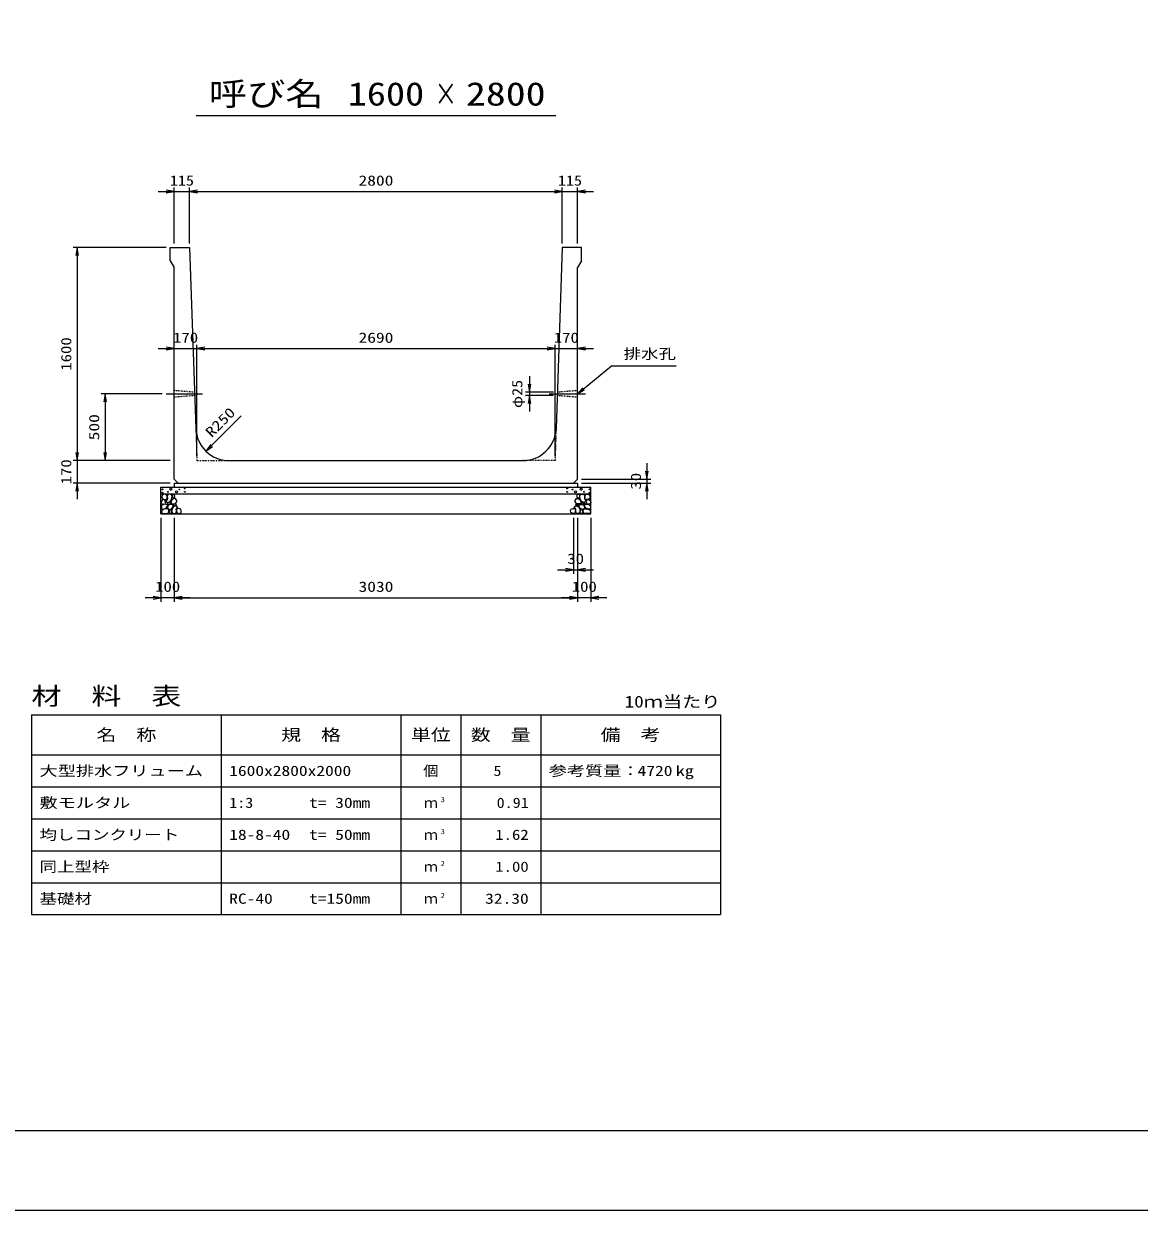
# Model space of a CAD drawing. Units: millimetres at full size. Extents: x 0 to 25230, y 0 to 17820.
# Drawn here: x 8469 to 16849, y 0 to 8910 of the extents above; entities that cross this region are included whole.
import ezdxf
from ezdxf.enums import TextEntityAlignment as Align

# ---------------------------------------------------------------- set-up
doc = ezdxf.new("R2010")
doc.units = ezdxf.units.MM
doc.linetypes.add('CHAIN', pattern=[18.5, 12, -1.5, 3.5, -1.5])
doc.linetypes.add('DASHED_SPACED', pattern=[12, 6, -6])
for name, color, linetype, lineweight in [('0_2', 7, 'Continuous', 25), ('D-BMK', 2, 'CHAIN', 25), ('D-DCR-HCHn', 4, 'Continuous', 9), ('D-MTR-FRAM', 7, 'Continuous', 25), ('D-MTR-LINE', 7, 'Continuous', 25), ('D-STR-DIM', 7, 'Continuous', 25), ('D-STR-STRn', 1, 'Continuous', 25), ('D-TTL', 2, 'Continuous', 25), ('D-TTL-TXT', 7, 'Continuous', 25)]:
    doc.layers.add(name, color=color, linetype=linetype, lineweight=lineweight)
doc.layers.add('D-MTR', color=7, linetype='Continuous')
doc.layers.add('D-MTR-TXT', color=7, linetype='Continuous')
doc.styles.add('ＭＳ ゴシック', font='')
doc.styles.get('ＭＳ ゴシック').set_extended_font_data('MS Gothic')

# ---------------------------------------------------------------- blocks, each defined once
blk = doc.blocks.new('open_arrow')
at = {"color": 0, "linetype": 'Continuous', "lineweight": -2}
blk.add_lwpolyline([(7.5, 1.25), (0, 0), (7.5, -1.25)], dxfattribs=at)

msp = doc.modelspace()

# ---------------------------------------------------------------- linework, layer by layer
at = {"layer": '0_2'}
for p, q in [((9510, 6130), (9050, 6130)), ((9080, 6130), (9080, 5630)), ((9570, 5630), (9050, 5630))]:
    msp.add_line(p, q, dxfattribs=at)
at = {"layer": 'D-BMK'}
for p, q in [((9540, 6130), (9812.812, 6130)), ((12417.188, 6130), (12690, 6130))]:
    msp.add_line(p, q, dxfattribs=at)
at = {"layer": 'D-DCR-HCHn'}
for points in [[(9538.399, 5373.696), (9522.796, 5377.163), (9508.928, 5370.228), (9507.194, 5354.626), (9510.661, 5342.491), (9527.997, 5337.29), (9540.132, 5337.29), (9545.333, 5345.958), (9545.333, 5365.028)], [(9552.267, 5375.429), (9547.067, 5359.827), (9548.8, 5342.491), (9536.665, 5323.421), (9552.267, 5314.753), (9569.603, 5323.421), (9580.005, 5337.29), (9583.472, 5359.827), (9580.005, 5371.962), (9569.603, 5377.163)], [(9585.206, 5371.962), (9585.206, 5351.159), (9593.874, 5345.958), (9602.542, 5351.159), (9604.275, 5363.294), (9602.542, 5373.696), (9590.407, 5377.163)], [(12644.794, 5371.962), (12644.794, 5351.159), (12636.126, 5345.958), (12627.458, 5351.159), (12625.725, 5363.294), (12627.458, 5373.696), (12639.593, 5377.163)], [(12677.733, 5375.429), (12682.933, 5359.827), (12681.2, 5342.491), (12693.335, 5323.421), (12677.733, 5314.753), (12660.397, 5323.421), (12649.995, 5337.29), (12646.528, 5359.827), (12649.995, 5371.962), (12660.397, 5377.163)], [(12691.601, 5373.696), (12707.204, 5377.163), (12721.072, 5370.228), (12722.806, 5354.626), (12719.339, 5342.491), (12702.003, 5337.29), (12689.868, 5337.29), (12684.667, 5345.958), (12684.667, 5365.028)], [(9505.46, 5330.356), (9500.26, 5314.753), (9507.194, 5304.352), (9524.53, 5302.618), (9536.366, 5307.699), (9531.464, 5319.954), (9534.932, 5326.889), (9527.997, 5333.823), (9517.596, 5337.29)], [(9538.366, 5272.757), (9551.208, 5292.019), (9549.603, 5296.834), (9531.946, 5301.65), (9515.894, 5300.045), (9504.658, 5290.414), (9503.052, 5279.177), (9504.658, 5267.941), (9517.499, 5264.731)], [(9544.787, 5232.627), (9556.023, 5237.443), (9559.234, 5253.494), (9552.813, 5264.731), (9541.577, 5267.941), (9527.13, 5266.336), (9511.078, 5259.915), (9503.052, 5250.284), (9503.052, 5239.048), (9507.868, 5232.627), (9527.13, 5234.232)], [(9555.735, 5314.753), (9547.067, 5307.819), (9550.534, 5302.618), (9562.669, 5302.618), (9567.87, 5304.352), (9571.337, 5311.286), (9566.136, 5316.487)], [(9583.311, 5272.757), (9591.337, 5292.019), (9584.916, 5300.045), (9565.654, 5300.045), (9557.628, 5296.834), (9549.603, 5285.598), (9549.603, 5275.967), (9557.628, 5263.125), (9567.259, 5261.52)], [(9580.101, 5237.443), (9580.101, 5256.705), (9572.075, 5261.52), (9564.049, 5256.705), (9562.444, 5245.469), (9564.049, 5235.837), (9575.285, 5232.627)], [(9581.739, 5333.823), (9573.071, 5313.02), (9580.005, 5304.352), (9600.808, 5304.352), (9609.476, 5307.819), (9618.144, 5319.954), (9618.144, 5330.356), (9609.476, 5344.224), (9599.074, 5345.958)], [(9610.599, 5234.232), (9615.415, 5248.679), (9613.81, 5264.731), (9625.046, 5282.388), (9610.599, 5290.414), (9594.548, 5282.388), (9584.916, 5269.546), (9581.706, 5248.679), (9584.916, 5237.443), (9594.548, 5232.627)], [(9607.389, 5290.414), (9615.415, 5296.834), (9612.204, 5301.65), (9600.968, 5301.65), (9596.153, 5300.045), (9592.942, 5293.624), (9597.758, 5288.808)], [(9623.441, 5235.837), (9637.887, 5232.627), (9650.729, 5239.048), (9652.334, 5253.494), (9649.124, 5264.731), (9633.072, 5269.546), (9621.836, 5269.546), (9617.02, 5261.52), (9617.02, 5243.863)], [(12606.559, 5235.837), (12592.113, 5232.627), (12579.271, 5239.048), (12577.666, 5253.494), (12580.876, 5264.731), (12596.928, 5269.546), (12608.164, 5269.546), (12612.98, 5261.52), (12612.98, 5243.863)], [(12619.401, 5234.232), (12614.585, 5248.679), (12616.19, 5264.731), (12604.954, 5282.388), (12619.401, 5290.414), (12635.452, 5282.388), (12645.084, 5269.546), (12648.294, 5248.679), (12645.084, 5237.443), (12635.452, 5232.627)], [(12648.261, 5333.823), (12656.929, 5313.02), (12649.995, 5304.352), (12629.192, 5304.352), (12620.524, 5307.819), (12611.856, 5319.954), (12611.856, 5330.356), (12620.524, 5344.224), (12630.926, 5345.958)], [(12622.611, 5290.414), (12614.585, 5296.834), (12617.796, 5301.65), (12629.032, 5301.65), (12633.847, 5300.045), (12637.058, 5293.624), (12632.242, 5288.808)], [(12646.689, 5272.757), (12638.663, 5292.019), (12645.084, 5300.045), (12664.346, 5300.045), (12672.372, 5296.834), (12680.397, 5285.598), (12680.397, 5275.967), (12672.372, 5263.125), (12662.741, 5261.52)], [(12649.899, 5237.443), (12649.899, 5256.705), (12657.925, 5261.52), (12665.951, 5256.705), (12667.556, 5245.469), (12665.951, 5235.837), (12654.715, 5232.627)], [(12674.265, 5314.753), (12682.933, 5307.819), (12679.466, 5302.618), (12667.331, 5302.618), (12662.13, 5304.352), (12658.663, 5311.286), (12663.864, 5316.487)], [(12685.213, 5232.627), (12673.977, 5237.443), (12670.766, 5253.494), (12677.187, 5264.731), (12688.423, 5267.941), (12702.87, 5266.336), (12718.922, 5259.915), (12726.948, 5250.284), (12726.948, 5239.048), (12722.132, 5232.627), (12702.87, 5234.232)], [(12691.634, 5272.757), (12678.792, 5292.019), (12680.397, 5296.834), (12698.054, 5301.65), (12714.106, 5300.045), (12725.342, 5290.414), (12726.948, 5279.177), (12725.342, 5267.941), (12712.501, 5264.731)], [(12724.54, 5330.356), (12729.74, 5314.753), (12722.806, 5304.352), (12705.47, 5302.618), (12693.634, 5307.699), (12698.536, 5319.954), (12695.068, 5326.889), (12702.003, 5333.823), (12712.404, 5337.29)]]:
    msp.add_lwpolyline(points, close=True, dxfattribs=at)
for centre, radius in [((9510.727, 5413.955), 3), ((9511.869, 5388.91), 3), ((9552.292, 5395.752), 3), ((9573.336, 5413.955), 7.5), ((9616.664, 5394.961), 7.5), ((9637.708, 5413.164), 3), ((9678.131, 5420.006), 3), ((9679.273, 5394.961), 3), ((12550.727, 5394.961), 3), ((12551.869, 5420.006), 3), ((12592.292, 5413.164), 3), ((12613.336, 5394.961), 7.5), ((12656.664, 5413.955), 7.5), ((12677.708, 5395.752), 3), ((12718.131, 5388.91), 3), ((12719.273, 5413.955), 3)]:
    msp.add_circle(centre, radius, dxfattribs=at)
at = {"layer": 'D-MTR-FRAM'}
for p, q in [((8527.5, 3720), (13702.5, 3720)), ((8527.5, 3720), (8527.5, 2220)), ((13702.5, 3720), (13702.5, 2220)), ((8527.5, 2220), (13702.5, 2220))]:
    msp.add_line(p, q, dxfattribs=at)
at = {"layer": 'D-MTR-LINE'}
for p, q in [((9952.5, 3720), (9952.5, 2220)), ((11302.5, 3720), (11302.5, 2220)), ((11752.5, 3720), (11752.5, 2220)), ((12352.5, 3720), (12352.5, 2220)), ((8527.5, 3420), (13702.5, 3420)), ((8527.5, 3180), (13702.5, 3180)), ((8527.5, 2940), (13702.5, 2940)), ((8527.5, 2700), (13702.5, 2700)), ((8527.5, 2460), (13702.5, 2460))]:
    msp.add_line(p, q, dxfattribs=at)
at = {"layer": 'D-STR-DIM'}
for p, q in [((9600, 7260), (9600, 7680)), ((9715, 7260), (9715, 7680)), ((9715, 7260), (9715, 7680)), ((12515, 7260), (12515, 7680)), ((12515, 7260), (12515, 7680)), ((12630, 7260), (12630, 7680)), ((9480, 7650), (9835, 7650)), ((9715, 7650), (12515, 7650)), ((12395, 7650), (12750, 7650)), ((9540, 7230), (8840, 7230)), ((8870, 7230), (8870, 5630)), ((9480, 6470), (9890, 6470)), ((9770, 5660), (9770, 6500)), ((9770, 5660), (9770, 6500)), ((9770, 6470), (12460, 6470)), ((12340, 6470), (12750, 6470)), ((12460, 5660), (12460, 6500)), ((12460, 5660), (12460, 6500)), ((12267.188, 6262.5), (12267.188, 5997.5)), ((12447.617, 6142.5), (12237.188, 6142.5)), ((12446.758, 6117.5), (12237.188, 6117.5)), ((9837.84, 5700.212), (10103.005, 5965.377)), ((8870, 5750), (8870, 5340)), ((9570, 5630), (8840, 5630)), ((9570, 5630), (8840, 5630)), ((13150, 5610), (13150, 5340)), ((9570, 5460), (8840, 5460)), ((12660, 5490), (13180, 5490)), ((12660, 5460), (13180, 5460)), ((9500, 5200), (9500, 4570)), ((9600, 5200), (9600, 4570)), ((9600, 5200), (9600, 4570)), ((12600, 5200), (12600, 4780)), ((12630, 5200), (12630, 4570)), ((12630, 5200), (12630, 4570)), ((12630, 5200), (12630, 4780)), ((12730, 5200), (12730, 4570)), ((12480, 4810), (12750, 4810)), ((9720, 4600), (9380, 4600)), ((9600, 4600), (12630, 4600)), ((12850, 4600), (12510, 4600))]:
    msp.add_line(p, q, dxfattribs=at)
msp.add_lwpolyline([(12630, 6130), (12885, 6340), (12945, 6340), (13369.416, 6340)], dxfattribs=at)
at = {"layer": 'D-STR-STRn'}
for p, q in [((9570, 7230), (9715, 7230)), ((9570, 7130), (9570, 7230)), ((9715, 7230), (9761.701, 5871.411)), ((12515, 7230), (12468.299, 5871.411)), ((12660, 7230), (12515, 7230)), ((12660, 7130), (12660, 7230)), ((9570, 7130), (9600, 7080)), ((12660, 7130), (12630, 7080)), ((9600, 5490), (9600, 7080)), ((12630, 5490), (12630, 7080)), ((10011.554, 5630), (12218.446, 5630)), ((9600, 5490), (9630, 5460)), ((9600, 5460), (12630, 5460)), ((9600, 5460), (9600, 5430)), ((12630, 5490), (12600, 5460)), ((12630, 5460), (12630, 5430)), ((9500, 5230), (9500, 5430)), ((9500, 5430), (12730, 5430)), ((9500, 5380), (12730, 5380)), ((12730, 5230), (12730, 5430)), ((9500, 5230), (12730, 5230))]:
    msp.add_line(p, q, dxfattribs=at)
at = {"layer": 'D-STR-STRn', "color": 2, "linetype": 'DASHED_SPACED'}
for p, q in [((9752.383, 6142.5), (9600, 6155)), ((12630, 6155), (12477.617, 6142.5)), ((9753.242, 6117.5), (9600, 6105)), ((12630, 6105), (12476.758, 6117.5)), ((9761.701, 5871.411), (9770, 5630)), ((12468.299, 5871.411), (12460, 5630)), ((9770, 5630), (10011.554, 5630)), ((12460, 5630), (12218.446, 5630))]:
    msp.add_line(p, q, dxfattribs=at)
at = {"layer": 'D-STR-STRn'}
for centre, start, end in [((10011.554, 5880), 181.96877, 270), ((12218.446, 5880), 270, 358.03123)]:
    msp.add_arc(centre, 250, start, end, dxfattribs=at)
at = {"layer": 'D-TTL'}
for points in [[(0, 0), (25230, 0), (25230, 17820), (0, 17820)], [(600, 600), (24630, 600), (24630, 17220), (600, 17220)]]:
    msp.add_lwpolyline(points, close=True, dxfattribs=at)
at = {"layer": 'D-TTL-TXT'}
msp.add_line((9765, 8220), (12465, 8220), dxfattribs=at)

# ---------------------------------------------------------------- block references
at = {"layer": '0_2', "xscale": 8, "yscale": 8}
for p, rotation in [((9080, 6130), 270), ((9080, 5630), 90)]:
    msp.add_blockref('open_arrow', p, dxfattribs=dict(at, rotation=rotation))
at = {"layer": 'D-STR-DIM', "xscale": 8, "yscale": 8}
for p, rotation in [((9600, 7650), 180), ((12515, 7650), 180), ((12515, 7650), 180), ((8870, 7230), 270), ((9600, 6470), 180), ((12460, 6470), 180), ((12460, 6470), 180), ((12267.188, 6142.5), 90), ((12630, 6130), 39.5), ((12267.188, 6117.5), 270), ((9837.84, 5700.212), 45), ((8870, 5630), 90), ((8870, 5630), 90), ((13150, 5490), 90), ((8870, 5460), 270), ((13150, 5460), 270), ((12600, 4810), 180), ((9500, 4600), 180), ((12630, 4600), 180), ((12630, 4600), 180)]:
    msp.add_blockref('open_arrow', p, dxfattribs=dict(at, rotation=rotation))
for p in [(9715, 7650), (9715, 7650), (12630, 7650), (9770, 6470), (9770, 6470), (12630, 6470), (12630, 4810), (9600, 4600), (9600, 4600), (12730, 4600)]:
    msp.add_blockref('open_arrow', p, dxfattribs=at)

# ---------------------------------------------------------------- texts
at = {"layer": '0_2', "style": 'ＭＳ ゴシック', "width": 1.25}
msp.add_text('500', height=76.98, rotation=90, dxfattribs=at).set_placement((8997.5, 5880), align=Align.MIDDLE_CENTER)
at = {"layer": 'D-MTR', "style": 'ＭＳ ゴシック', "width": 1.25}
msp.add_text('材\u3000料\u3000表', height=132, dxfattribs=at).set_placement((8527.5, 3756), align=Align.BOTTOM_LEFT)
at = {"layer": 'D-MTR', "style": 'ＭＳ ゴシック', "width": 1.2}
msp.add_text('10ｍ当たり', height=87.98, dxfattribs=at).set_placement((13702.5, 3749), align=Align.BOTTOM_RIGHT)
at = {"layer": 'D-MTR-TXT', "style": 'ＭＳ ゴシック'}
for s, height, width, p in [('名\u3000称', 87.98, 1.25, (9240, 3570)), ('規\u3000格', 87.98, 1.25, (10627.5, 3570)), ('単位', 87.98, 1.25, (11527.5, 3570)), ('数\u3000量', 87.98, 1.25, (12052.5, 3570)), ('備\u3000考', 87.98, 1.25, (13027.5, 3570)), ('個', 76.98, 1.1, (11527.5, 3300))]:
    msp.add_text(s, height=height, dxfattribs=dict(at, width=width)).set_placement(p, align=Align.MIDDLE_CENTER)
for s, width, p in [('大型排水フリューム', 1.3, (8587.5, 3300)), ('1600x2800x2000', 1.25, (10012.5, 3300)), ('参考質量：    kg', 1.3, (12412.5, 3300)), ('敷モルタル', 1.3, (8587.5, 3060)), ('1:3', 1.15, (10012.5, 3060)), ('t= 30mm', 1.25, (10612.5, 3060)), ('均しコンクリート', 1.25, (8587.5, 2820)), ('18-8-40', 1.25, (10012.5, 2820)), ('t= 50mm', 1.25, (10612.5, 2820)), ('同上型枠', 1.25, (8587.5, 2580)), ('基礎材', 1.25, (8587.5, 2340)), ('RC-40', 1.25, (10012.5, 2340)), ('t=150mm', 1.25, (10612.5, 2340))]:
    msp.add_text(s, height=76.98, dxfattribs=dict(at, width=width)).set_placement(p, align=Align.MIDDLE_LEFT)
for s, width, p in [('5', 1.15, (12057.83, 3300)), ('4720', 1.25, (13342.5, 3300)), ('0.91', 1.15, (12262.5, 3060)), ('1.62', 1.2, (12262.5, 2820)), ('1.00', 1.2, (12262.5, 2580)), ('32.30', 1.25, (12262.5, 2340))]:
    msp.add_text(s, height=76.98, dxfattribs=dict(at, width=width)).set_placement(p, align=Align.MIDDLE_RIGHT)
for p in [(11527.5, 3060), (11527.5, 2820), (11527.5, 2580), (11527.5, 2340)]:
    msp.add_text('ｍ', height=76.98, dxfattribs=at).set_placement(p, align=Align.MIDDLE_CENTER)
at = {"layer": 'D-MTR-TXT', "style": 'ＭＳ ゴシック', "width": 1.15}
for s, p in [('3', (11602.5, 3053)), ('3', (11602.5, 2813)), ('2', (11602.5, 2573)), ('2', (11602.5, 2333))]:
    msp.add_text(s, height=38.49, dxfattribs=at).set_placement(p, align=Align.BOTTOM_LEFT)
at = {"layer": 'D-STR-DIM', "style": 'ＭＳ ゴシック'}
for s, width, p in [('115', 1.15, (9657.5, 7732.5)), ('2800', 1.25, (11115, 7732.5)), ('115', 1.15, (12572.5, 7732.5)), ('170', 1.2, (9685, 6552.5)), ('2690', 1.25, (11115, 6552.5)), ('170', 1.2, (12545, 6552.5)), ('30', 1.2, (12615, 4892.5)), ('100', 1.2, (9550, 4682.5)), ('3030', 1.25, (11115, 4682.5)), ('100', 1.2, (12680, 4682.5))]:
    msp.add_text(s, height=76.98, dxfattribs=dict(at, width=width)).set_placement(p, align=Align.MIDDLE_CENTER)
for s, width, p in [('1600', 1.2, (8787.5, 6430)), ('φ25', 1.15, (12176.16, 6130)), ('170', 1.2, (8787.5, 5545)), ('30', 1.2, (13067.5, 5475))]:
    msp.add_text(s, height=76.98, rotation=90, dxfattribs=dict(at, width=width)).set_placement(p, align=Align.MIDDLE_CENTER)
at = {"layer": 'D-STR-DIM', "style": 'ＭＳ ゴシック', "width": 1.25}
msp.add_text('排水孔', height=76.98, dxfattribs=at).set_placement((12975, 6370), align=Align.BOTTOM_LEFT)
msp.add_text('R250', height=76.98, rotation=45, dxfattribs=at).set_placement((9896.25, 5781.25), align=Align.BOTTOM_LEFT)
at = {"layer": 'D-TTL-TXT', "style": 'ＭＳ ゴシック'}
for s, width, p in [('呼び名', 1.2, (10290, 8242.5)), ('1600', 1.2, (11190, 8242.5)), ('2800', 1.25, (12090, 8242.5)), ('×', 0.7, (11640, 8242.5))]:
    msp.add_text(s, height=176, dxfattribs=dict(at, width=width)).set_placement(p, align=Align.BOTTOM_CENTER)

doc.saveas('drawing.dxf')
